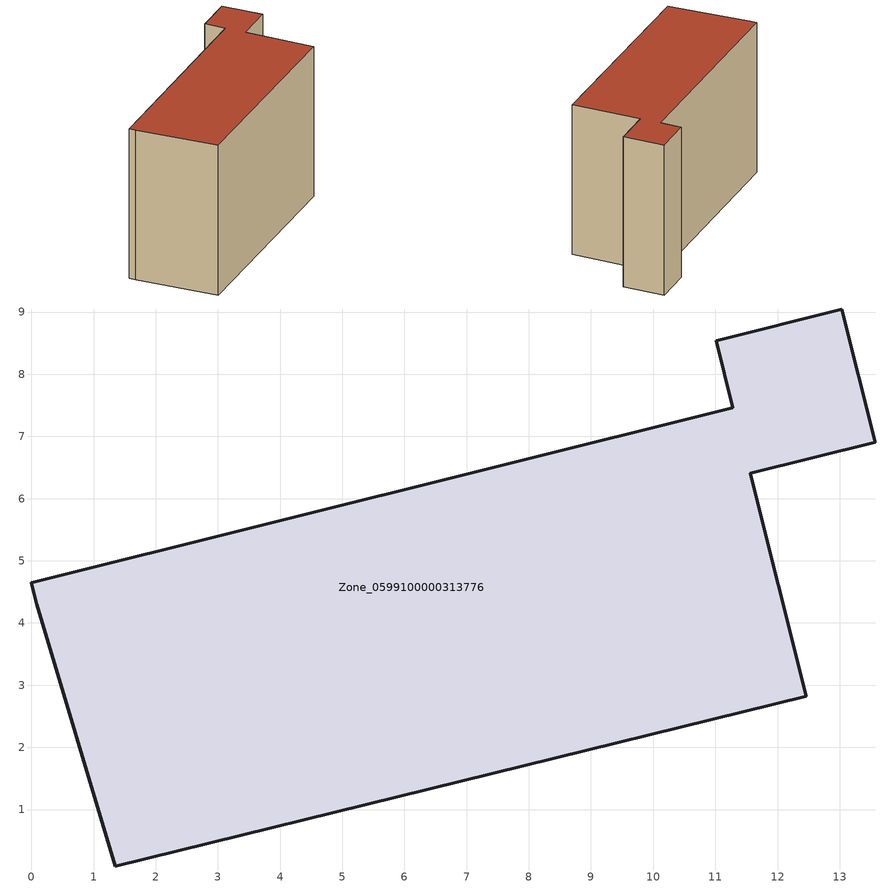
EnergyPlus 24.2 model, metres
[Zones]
Zone_0599100000313776
 floor ground (C_G): 13.03,9.05 13.57,6.91 11.56,6.41 12.46,2.82 1.35,0.09 0.09,4.3 0,4.65 11.28,7.46 11.01,8.54 z0
 wall outside (C_F): 13.57,6.91 13.03,9.05 11.01,8.54 11.28,7.46 0,4.65 0.09,4.3 1.35,0.09 12.46,2.82 11.56,6.41 13.57,6.91 z0:8.37
 roof outside (C_R): 1.35,0.09 12.46,2.82 11.56,6.41 13.57,6.91 13.03,9.05 11.01,8.54 11.28,7.46 0,4.65 0.09,4.3 z8.37
[BUILDING]
Pand.0599100000313776: North Axis=0; Terrain=City; Loads Convergence Tolerance Value=0.04; Temperature Convergence Tolerance Value=0.4; Solar Distribution=FullExterior; Maximum Number of Warmup Days=25; Minimum Number of Warmup Days=1
[Site:Location]
Rotterdam.The.Hague.AP_ZH_NLD Design_Conditions: Latitude=51.96; Longitude=4.45; Time Zone=1; Elevation=-4.5
[SITE:GROUNDTEMPERATURE:BUILDINGSURFACE]
18, 18, 18, 18, 18, 18, 18, 18, 18, 18, 18, 18
[MATERIAL] Thermal Absorptance=0.9; Solar Absorptance=0.7; Visible Absorptance=0.7
Name | Roughness | Thickness | Conductivity | Density | Specific Heat
G.TI.1992-2005 | MediumSmooth | 0.15 | 0.06 | 540 | 1210
F.TI.1992-2005 | Rough | 0.3 | 0.12 | 1920 | 840
R.TI.1992-2005 | MediumRough | 0.2 | 0.08 | 1500 | 1000
[CONSTRUCTION]
C_G: G.TI.1992-2005
C_F: F.TI.1992-2005
C_R: R.TI.1992-2005
[ZONE]
Zone_0599100000313776: Type=1; Multiplier=1; Ceiling Height=Autocalculate; Volume=Autocalculate; Floor Area=autocalculate; Part of Total Floor Area=Yes
[ZONEINFILTRATION:DESIGNFLOWRATE]
Infil_Zone_0599100000313776: Zone or ZoneList or Space or SpaceList=Zone_0599100000313776; Schedule=AlwaysOn; Design Flow Rate Calculation Method=Flow/Area; Flow Rate per Floor Area=0.0015; Constant Term Coefficient=1; Temperature Term Coefficient=0; Velocity Term Coefficient=0; Velocity Squared Term Coefficient=0
[HVACTEMPLATE:ZONE:IDEALLOADSAIRSYSTEM]
Zone_0599100000313776: Maximum Heating Supply Air Temperature=50; Minimum Cooling Supply Air Temperature=13; Maximum Heating Supply Air Humidity Ratio=0.0156; Minimum Cooling Supply Air Humidity Ratio=0.0077; Heating Limit=NoLimit; Cooling Limit=NoLimit; Dehumidification Control Type=ConstantSensibleHeatRatio; Cooling Sensible Heat Ratio=0.7; Dehumidification Setpoint=60; Humidification Control Type=None; Humidification Setpoint=30; Outdoor Air Method=None; Outdoor Air Flow Rate per Person=0.00944; Outdoor Air Flow Rate per Zone Floor Area=0; Outdoor Air Flow Rate per Zone=0; Demand Controlled Ventilation Type=None; Outdoor Air Economizer Type=NoEconomizer; Heat Recovery Type=None; Sensible Heat Recovery Effectiveness=0.7; Latent Heat Recovery Effectiveness=0.65
[ZONECONTROL:THERMOSTAT]
ThermostatControl_Zone_0599100000313776: Zone or ZoneList=Zone_0599100000313776; Control Type Schedule=DualSetpointControlType; Control 1=Thermostat_Zone_0599100000313776; Temperature Difference Between Cutout And Setpoint=0
[THERMOSTATSETPOINT:DUALSETPOINT]
Thermostat_Zone_0599100000313776: Heating Setpoint Temperature Schedule=HeatingSetpoint_Zone_0599100000313776; Cooling Setpoint Temperature Schedule=CoolingSetpoint_Zone_0599100000313776
[SCHEDULE:COMPACT]
HeatingSetpoint_Zone_0599100000313776: Through: 12/31, For: AllDays, Until: 24:00, 21
CoolingSetpoint_Zone_0599100000313776: Through: 12/31, For: AllDays, Until: 24:00, 24
DualSetpointControlType: Through: 12/31, For: AllDays, Until: 24:00, 4
AlwaysOn: Through: 12/31, For: AllDays, Until: 24:00, 1
